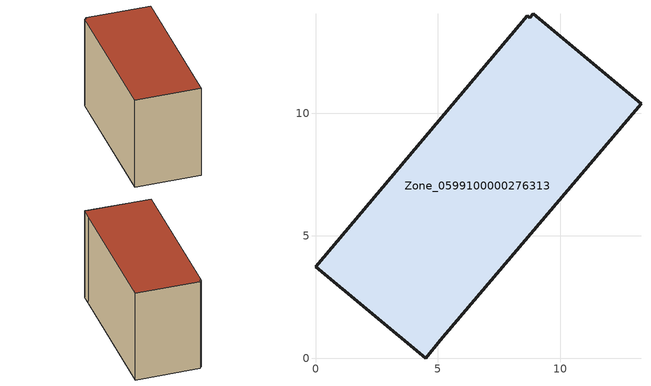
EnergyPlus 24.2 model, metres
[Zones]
Zone_0599100000276313
 floor ground (C_G): 5.11,0.74 4.5,0 0,3.73 8.66,14 8.76,13.91 8.91,14.07 13.3,10.4 z0
 wall outside (C_F): 8.66,14 0,3.73 4.5,0 5.11,0.74 13.3,10.4 8.91,14.07 8.76,13.91 8.66,14 z0:8.55
 roof outside (C_R): 13.3,10.4 8.91,14.07 8.76,13.91 8.66,14 0,3.73 4.5,0 5.11,0.74 z8.55
[BUILDING]
Pand.0599100000276313: North Axis=0; Terrain=City; Loads Convergence Tolerance Value=0.04; Temperature Convergence Tolerance Value=0.4; Solar Distribution=FullExterior; Maximum Number of Warmup Days=25; Minimum Number of Warmup Days=1
[Site:Location]
Rotterdam.The.Hague.AP_ZH_NLD Design_Conditions: Latitude=51.96; Longitude=4.45; Time Zone=1; Elevation=-4.5
[SITE:GROUNDTEMPERATURE:BUILDINGSURFACE]
18, 18, 18, 18, 18, 18, 18, 18, 18, 18, 18, 18
[MATERIAL] Thermal Absorptance=0.9; Solar Absorptance=0.7; Visible Absorptance=0.7
Name | Roughness | Thickness | Conductivity | Density | Specific Heat
G.TI.1946-1964 | MediumSmooth | 0.15 | 1 | 540 | 1210
F.TI.1946-1964 | Rough | 0.3 | 0.857143 | 1920 | 840
R.TI.1946-1964 | MediumRough | 0.2 | 0.277778 | 1500 | 1000
[CONSTRUCTION]
C_G: G.TI.1946-1964
C_F: F.TI.1946-1964
C_R: R.TI.1946-1964
[ZONE]
Zone_0599100000276313: Type=1; Multiplier=1; Ceiling Height=Autocalculate; Volume=Autocalculate; Floor Area=autocalculate; Part of Total Floor Area=Yes
[ZONEINFILTRATION:DESIGNFLOWRATE]
Infil_Zone_0599100000276313: Zone or ZoneList or Space or SpaceList=Zone_0599100000276313; Schedule=AlwaysOn; Design Flow Rate Calculation Method=Flow/Area; Flow Rate per Floor Area=0.003; Constant Term Coefficient=1; Temperature Term Coefficient=0; Velocity Term Coefficient=0; Velocity Squared Term Coefficient=0
[HVACTEMPLATE:ZONE:IDEALLOADSAIRSYSTEM]
Zone_0599100000276313: Maximum Heating Supply Air Temperature=50; Minimum Cooling Supply Air Temperature=13; Maximum Heating Supply Air Humidity Ratio=0.0156; Minimum Cooling Supply Air Humidity Ratio=0.0077; Heating Limit=NoLimit; Cooling Limit=NoLimit; Dehumidification Control Type=ConstantSensibleHeatRatio; Cooling Sensible Heat Ratio=0.7; Dehumidification Setpoint=60; Humidification Control Type=None; Humidification Setpoint=30; Outdoor Air Method=None; Outdoor Air Flow Rate per Person=0.00944; Outdoor Air Flow Rate per Zone Floor Area=0; Outdoor Air Flow Rate per Zone=0; Demand Controlled Ventilation Type=None; Outdoor Air Economizer Type=NoEconomizer; Heat Recovery Type=None; Sensible Heat Recovery Effectiveness=0.7; Latent Heat Recovery Effectiveness=0.65
[ZONECONTROL:THERMOSTAT]
ThermostatControl_Zone_0599100000276313: Zone or ZoneList=Zone_0599100000276313; Control Type Schedule=DualSetpointControlType; Control 1=Thermostat_Zone_0599100000276313; Temperature Difference Between Cutout And Setpoint=0
[THERMOSTATSETPOINT:DUALSETPOINT]
Thermostat_Zone_0599100000276313: Heating Setpoint Temperature Schedule=HeatingSetpoint_Zone_0599100000276313; Cooling Setpoint Temperature Schedule=CoolingSetpoint_Zone_0599100000276313
[SCHEDULE:COMPACT]
HeatingSetpoint_Zone_0599100000276313: Through: 12/31, For: AllDays, Until: 24:00, 21
CoolingSetpoint_Zone_0599100000276313: Through: 12/31, For: AllDays, Until: 24:00, 24
DualSetpointControlType: Through: 12/31, For: AllDays, Until: 24:00, 4
AlwaysOn: Through: 12/31, For: AllDays, Until: 24:00, 1
